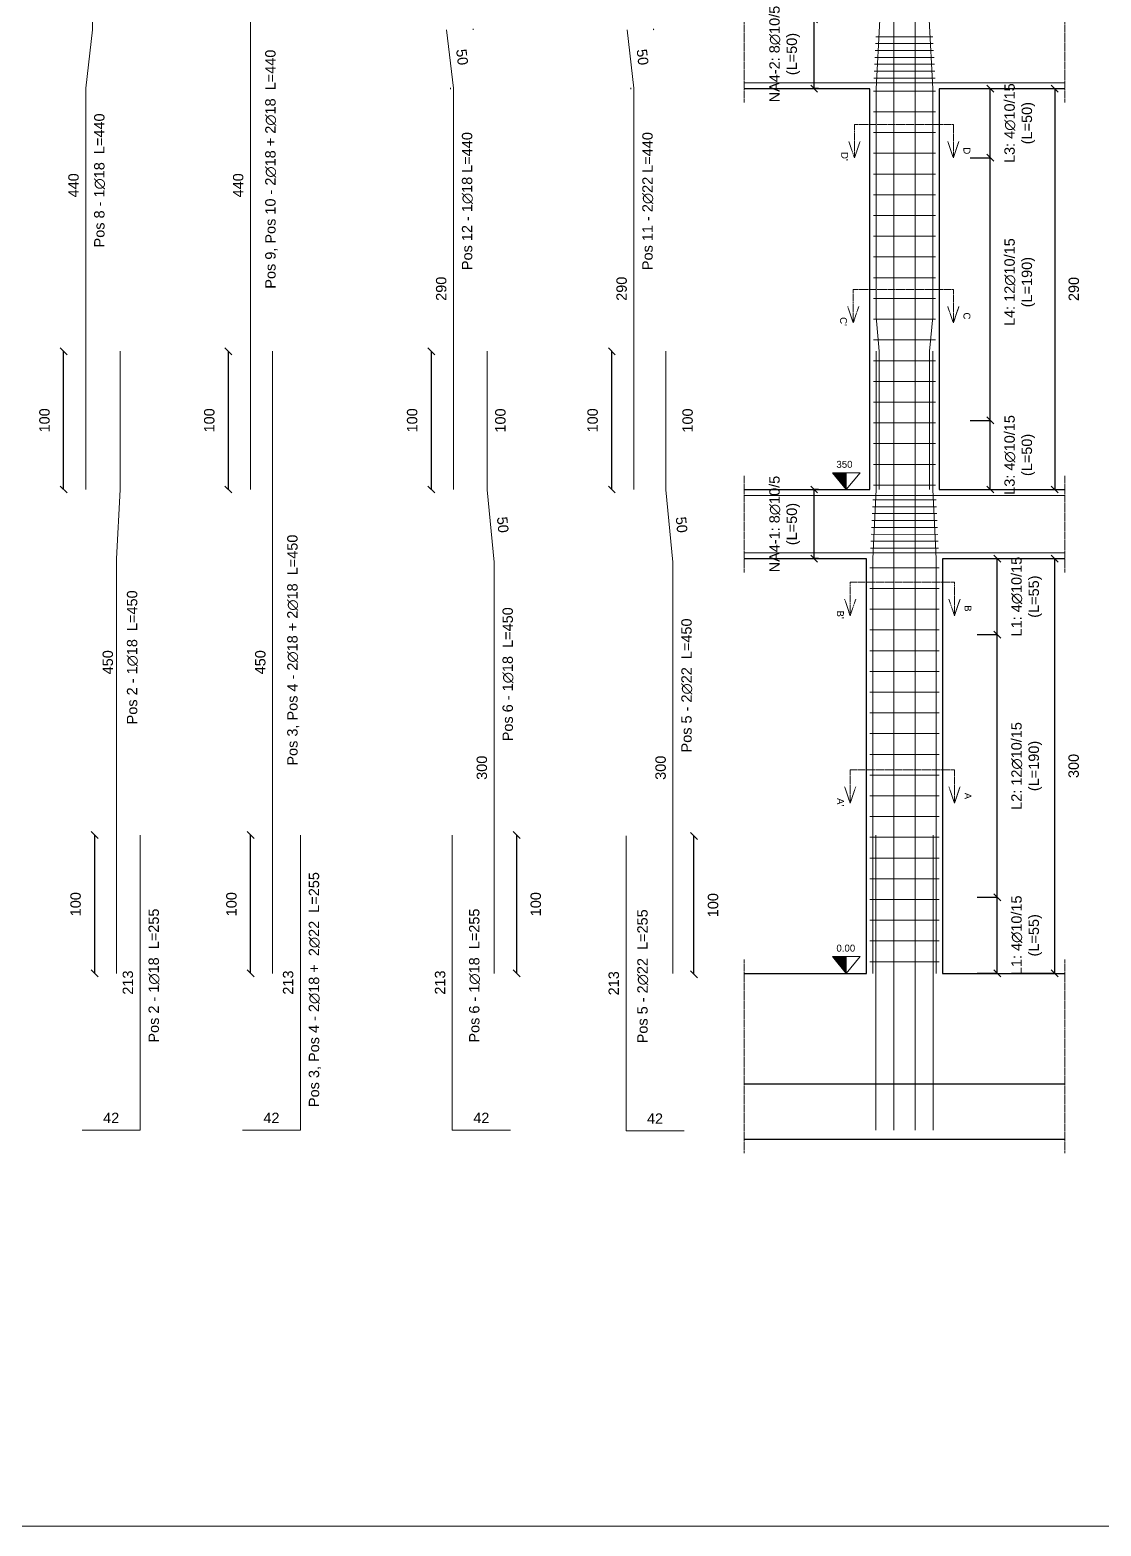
# Model space of a CAD drawing. Header units: millimetres. Extents: x -455371 to 117772, y -78417 to 116564.
# Drawn here: x -325054 to -317307, y 47891 to 58713 of the extents above; entities that cross this region are included whole.
import ezdxf

# ---------------------------------------------------------------- set-up
doc = ezdxf.new("R2010")
doc.units = ezdxf.units.MM
doc.linetypes.add('ACAD_ISO02W100', pattern=[15, 12, -3])
doc.layers.get('0').update_dxf_attribs({"color": 255})
for name, color, linetype, lineweight in [('armature', 5, 'Continuous', 18), ('Cls', 7, 'Continuous', 25), ('quote', 5, 'Continuous', 15), ('Scritte', 7, 'Continuous', 15), ('staffe', 10, 'Continuous', 15), ('tratteggio 1 a 50', 230, 'ACAD_ISO02W100', 15)]:
    doc.layers.add(name, color=color, linetype=linetype, lineweight=lineweight)
doc.layers.add('RETINI', color=253, linetype='Continuous')
doc.styles.get("Standard").update_dxf_attribs({"font": 'arial.ttf'})
doc.dimstyles.new('per distinte 1 a 50', dxfattribs={"dimtxt": 75, "dimasz": 150, "dimexe": 0.18, "dimexo": 250, "dimgap": 50, "dimtad": 1, "dimdec": 0, "dimlfac": 0.1, "dimzin": 0, "dimdsep": 46, "dimtxsty": 'Standard', "dimblk": 'NONE', "dimcen": 0, "dimse1": 1, "dimse2": 1, "dimsd1": 1, "dimsd2": 1, "dimadec": 0, "dimazin": 0, "dimtfac": 1, "dimtdec": 0, "dimtix": 1, "dimtofl": 0, "dimtmove": 0, "dimatfit": 3, "dimldrblk": 'NONE', "dimfxl": 250, "dimfxlon": 1, "dimtolj": 1, "dimtzin": 0, "dimarcsym": 2})
doc.dimstyles.new('scala1 a 50', dxfattribs={"dimtxt": 75, "dimasz": 50, "dimexe": 0.18, "dimexo": 250, "dimgap": 100, "dimtad": 2, "dimdec": 0, "dimlfac": 0.1, "dimzin": 0, "dimdsep": 46, "dimtxsty": 'Standard', "dimblk": 'OBLIQUE', "dimcen": -100, "dimadec": 0, "dimazin": 0, "dimtfac": 1, "dimtdec": 0, "dimtofl": 0, "dimtmove": 0, "dimatfit": 3, "dimfxl": 250, "dimfxlon": 1, "dimtolj": 1, "dimtzin": 0, "dimarcsym": 0})

# ---------------------------------------------------------------- blocks, each defined once
blk = doc.blocks.new('*D1592')
at = {"layer": 'Defpoints', "color": 0, "transparency": 16777216}
for p in [(-321999, 50756), (-321999, 50756), (-321579, 50756)]:
    blk.add_point(p, dxfattribs=at)
at = {"layer": 'quote', "color": 0, "transparency": 16777216, "insert": (-321789, 50843), "char_height": 75, "attachment_point": 5}
blk.add_mtext('\\A1;42', dxfattribs=at)
blk = doc.blocks.new('_None')
blk = doc.blocks.new('*D1559')
at = {"layer": 'Defpoints', "color": 0, "transparency": 16777216}
for p in [(-321696, 54864), (-321697, 51889), (-321697, 51889)]:
    blk.add_point(p, dxfattribs=at)
at = {"layer": 'quote', "color": 0, "transparency": 16777216, "insert": (-321785, 53376), "char_height": 75, "attachment_point": 5, "rotation": 90}
blk.add_mtext('\\A1;300', dxfattribs=at)
blk = doc.blocks.new('*D1593')
at = {"layer": 'Defpoints', "color": 0, "transparency": 16777216}
for p in [(-321747, 55387), (-321747, 55387), (-321696, 54864)]:
    blk.add_point(p, dxfattribs=at)
at = {"layer": 'quote', "color": 0, "transparency": 16777216, "insert": (-321634, 55134), "char_height": 75, "attachment_point": 5, "rotation": 275.5541}
blk.add_mtext('\\A1;50', dxfattribs=at)
blk = doc.blocks.new('*D1561')
at = {"layer": 'Defpoints', "color": 0, "transparency": 16777216}
for p in [(-321747, 56389), (-321563, 56389), (-321747, 55387)]:
    blk.add_point(p, dxfattribs=at)
at = {"layer": 'quote', "color": 0, "transparency": 16777216, "insert": (-321651, 55888), "char_height": 75, "attachment_point": 5, "rotation": 90}
blk.add_mtext('\\A1;100', dxfattribs=at)
blk = doc.blocks.new('*D1563')
at = {"layer": 'Defpoints', "color": 0, "transparency": 16777216}
for p in [(-321990, 58293), (-321990, 55389), (-321990, 55389)]:
    blk.add_point(p, dxfattribs=at)
at = {"layer": 'quote', "color": 0, "transparency": 16777216, "insert": (-322079, 56841), "char_height": 75, "attachment_point": 5, "rotation": 90}
blk.add_mtext('\\A1;290', dxfattribs=at)
blk = doc.blocks.new('*D1594')
at = {"layer": 'Defpoints', "color": 0, "transparency": 16777216}
for p in [(-322041, 58722), (-322040, 58722), (-321990, 58293)]:
    blk.add_point(p, dxfattribs=at)
at = {"layer": 'quote', "color": 0, "transparency": 16777216, "insert": (-321928, 58517), "char_height": 75, "attachment_point": 5, "rotation": 276.6072}
blk.add_mtext('\\A1;50', dxfattribs=at)
blk = doc.blocks.new('*D1567')
at = {"layer": 'Defpoints', "color": 0, "transparency": 16777216}
for p in [(-324401, 56389), (-324426, 51889), (-324401, 51889)]:
    blk.add_point(p, dxfattribs=at)
at = {"layer": 'quote', "color": 0, "transparency": 16777216, "insert": (-324490, 54139), "char_height": 75, "attachment_point": 5, "rotation": 90}
blk.add_mtext('\\A1;450', dxfattribs=at)
blk = doc.blocks.new('*D1569')
at = {"layer": 'Defpoints', "color": 0, "transparency": 16777216}
for p in [(-323299, 56389), (-323299, 51889), (-323299, 51889)]:
    blk.add_point(p, dxfattribs=at)
at = {"layer": 'quote', "color": 0, "transparency": 16777216, "insert": (-323387, 54139), "char_height": 75, "attachment_point": 5, "rotation": 90}
blk.add_mtext('\\A1;450', dxfattribs=at)
blk = doc.blocks.new('*D1599')
at = {"layer": 'Defpoints', "color": 0, "transparency": 16777216}
for p in [(-324256, 52889), (-324256, 50756), (-324256, 50756)]:
    blk.add_point(p, dxfattribs=at)
at = {"layer": 'quote', "color": 0, "transparency": 16777216, "insert": (-324345, 51822), "char_height": 75, "attachment_point": 5, "rotation": 90}
blk.add_mtext('\\A1;213', dxfattribs=at)
blk = doc.blocks.new('*D1600')
at = {"layer": 'Defpoints', "color": 0, "transparency": 16777216}
for p in [(-324676, 50756), (-324256, 50756), (-324256, 50756)]:
    blk.add_point(p, dxfattribs=at)
at = {"layer": 'quote', "color": 0, "transparency": 16777216, "insert": (-324466, 50843), "char_height": 75, "attachment_point": 5}
blk.add_mtext('\\A1;42', dxfattribs=at)
blk = doc.blocks.new('*D1601')
at = {"layer": 'Defpoints', "color": 0, "transparency": 16777216}
for p in [(-323097, 52889), (-323097, 50756), (-323097, 50756)]:
    blk.add_point(p, dxfattribs=at)
at = {"layer": 'quote', "color": 0, "transparency": 16777216, "insert": (-323186, 51822), "char_height": 75, "attachment_point": 5, "rotation": 90}
blk.add_mtext('\\A1;213', dxfattribs=at)
blk = doc.blocks.new('*D1602')
at = {"layer": 'Defpoints', "color": 0, "transparency": 16777216}
for p in [(-323517, 50756), (-323097, 50756), (-323097, 50756)]:
    blk.add_point(p, dxfattribs=at)
at = {"layer": 'quote', "color": 0, "transparency": 16777216, "insert": (-323307, 50843), "char_height": 75, "attachment_point": 5}
blk.add_mtext('\\A1;42', dxfattribs=at)
blk = doc.blocks.new('*D1568')
at = {"layer": 'Defpoints', "color": 0, "transparency": 16777216}
for p in [(-321999, 52889), (-321999, 50756), (-321999, 50756)]:
    blk.add_point(p, dxfattribs=at)
at = {"layer": 'quote', "color": 0, "transparency": 16777216, "insert": (-322087, 51822), "char_height": 75, "attachment_point": 5, "rotation": 90}
blk.add_mtext('\\A1;213', dxfattribs=at)
blk = doc.blocks.new('*D1573')
at = {"layer": 'Defpoints', "color": 0, "transparency": 16777216}
for p in [(-320403, 54864), (-320404, 51889), (-320404, 51889)]:
    blk.add_point(p, dxfattribs=at)
at = {"layer": 'quote', "color": 0, "transparency": 16777216, "insert": (-320492, 53376), "char_height": 75, "attachment_point": 5, "rotation": 90}
blk.add_mtext('\\A1;300', dxfattribs=at)
blk = doc.blocks.new('*D1603')
at = {"layer": 'Defpoints', "color": 0, "transparency": 16777216}
for p in [(-320454, 55387), (-320454, 55387), (-320403, 54864)]:
    blk.add_point(p, dxfattribs=at)
at = {"layer": 'quote', "color": 0, "transparency": 16777216, "insert": (-320341, 55134), "char_height": 75, "attachment_point": 5, "rotation": 275.5541}
blk.add_mtext('\\A1;50', dxfattribs=at)
blk = doc.blocks.new('*D1574')
at = {"layer": 'Defpoints', "color": 0, "transparency": 16777216}
for p in [(-320454, 56389), (-320209, 56389), (-320454, 55387)]:
    blk.add_point(p, dxfattribs=at)
at = {"layer": 'quote', "color": 0, "transparency": 16777216, "insert": (-320297, 55888), "char_height": 75, "attachment_point": 5, "rotation": 90}
blk.add_mtext('\\A1;100', dxfattribs=at)
blk = doc.blocks.new('*D1575')
at = {"layer": 'Defpoints', "color": 0, "transparency": 16777216}
for p in [(-320685, 58293), (-320685, 55389), (-320685, 55389)]:
    blk.add_point(p, dxfattribs=at)
at = {"layer": 'quote', "color": 0, "transparency": 16777216, "insert": (-320774, 56841), "char_height": 75, "attachment_point": 5, "rotation": 90}
blk.add_mtext('\\A1;290', dxfattribs=at)
blk = doc.blocks.new('*D1604')
at = {"layer": 'Defpoints', "color": 0, "transparency": 16777216}
for p in [(-320736, 58722), (-320735, 58722), (-320685, 58293)]:
    blk.add_point(p, dxfattribs=at)
at = {"layer": 'quote', "color": 0, "transparency": 16777216, "insert": (-320623, 58517), "char_height": 75, "attachment_point": 5, "rotation": 276.6072}
blk.add_mtext('\\A1;50', dxfattribs=at)
blk = doc.blocks.new('_Oblique')
at = {"color": 0, "linetype": 'ByBlock', "lineweight": -2}
blk.add_line((-0.5, -0.5), (0.5, 0.5), dxfattribs=at)
blk = doc.blocks.new('*D1578')
at = {"layer": 'Defpoints', "color": 0, "transparency": 16777216}
for p in [(-324585, 52889), (-324426, 52889), (-324426, 51889)]:
    blk.add_point(p, dxfattribs=at)
at = {"layer": 'quote', "color": 0, "lineweight": -2, "transparency": 16777216}
for p, q in [((-324585, 52889), (-324585, 52889)), ((-324585, 51889), (-324585, 52889)), ((-324585, 51889), (-324585, 51889))]:
    blk.add_line(p, q, dxfattribs=at)
at = {"layer": 'quote', "color": 0, "lineweight": -2, "transparency": 16777216, "xscale": 50, "yscale": 50, "zscale": 50}
for p, rotation in [((-324585, 52889), 90), ((-324585, 51889), 270)]:
    blk.add_blockref('_Oblique', p, dxfattribs=dict(at, rotation=rotation))
at = {"layer": 'quote', "color": 0, "transparency": 16777216, "insert": (-324723, 52389), "char_height": 75, "attachment_point": 5, "rotation": 90}
blk.add_mtext('\\A1;100', dxfattribs=at)
blk = doc.blocks.new('*D1579')
at = {"layer": 'Defpoints', "color": 0, "transparency": 16777216}
for p in [(-323458, 52889), (-323299, 52889), (-323299, 51889)]:
    blk.add_point(p, dxfattribs=at)
at = {"layer": 'quote', "color": 0, "lineweight": -2, "transparency": 16777216}
for p, q in [((-323458, 52889), (-323458, 52889)), ((-323458, 51889), (-323458, 52889)), ((-323458, 51889), (-323458, 51889))]:
    blk.add_line(p, q, dxfattribs=at)
at = {"layer": 'quote', "color": 0, "lineweight": -2, "transparency": 16777216, "xscale": 50, "yscale": 50, "zscale": 50}
for p, rotation in [((-323458, 52889), 90), ((-323458, 51889), 270)]:
    blk.add_blockref('_Oblique', p, dxfattribs=dict(at, rotation=rotation))
at = {"layer": 'quote', "color": 0, "transparency": 16777216, "insert": (-323596, 52389), "char_height": 75, "attachment_point": 5, "rotation": 90}
blk.add_mtext('\\A1;100', dxfattribs=at)
blk = doc.blocks.new('*D1580')
at = {"layer": 'Defpoints', "color": 0, "transparency": 16777216}
for p in [(-321697, 52889), (-321533, 52889), (-321697, 51889)]:
    blk.add_point(p, dxfattribs=at)
at = {"layer": 'quote', "color": 0, "lineweight": -2, "transparency": 16777216}
for p, q in [((-321533, 52889), (-321533, 52889)), ((-321533, 51889), (-321533, 52889)), ((-321533, 51889), (-321533, 51889))]:
    blk.add_line(p, q, dxfattribs=at)
at = {"layer": 'quote', "color": 0, "lineweight": -2, "transparency": 16777216, "xscale": 50, "yscale": 50, "zscale": 50}
for p, rotation in [((-321533, 52889), 90), ((-321533, 51889), 270)]:
    blk.add_blockref('_Oblique', p, dxfattribs=dict(at, rotation=rotation))
at = {"layer": 'quote', "color": 0, "transparency": 16777216, "insert": (-321395, 52389), "char_height": 75, "attachment_point": 5, "rotation": 90}
blk.add_mtext('\\A1;100', dxfattribs=at)
blk = doc.blocks.new('*D1572')
at = {"layer": 'Defpoints', "color": 0, "transparency": 16777216}
for p in [(-324650, 59789), (-324650, 55389), (-324650, 55389)]:
    blk.add_point(p, dxfattribs=at)
at = {"layer": 'quote', "color": 0, "transparency": 16777216, "insert": (-324738, 57589), "char_height": 75, "attachment_point": 5, "rotation": 90}
blk.add_mtext('\\A1;440', dxfattribs=at)
blk = doc.blocks.new('*D1581')
at = {"layer": 'Defpoints', "color": 0, "transparency": 16777216}
for p in [(-323458, 59789), (-323458, 55389), (-323458, 55389)]:
    blk.add_point(p, dxfattribs=at)
at = {"layer": 'quote', "color": 0, "transparency": 16777216, "insert": (-323547, 57589), "char_height": 75, "attachment_point": 5, "rotation": 90}
blk.add_mtext('\\A1;440', dxfattribs=at)
blk = doc.blocks.new('*D1582')
at = {"layer": 'Defpoints', "color": 0, "transparency": 16777216}
for p in [(-324810, 56389), (-324650, 56389), (-324650, 55389)]:
    blk.add_point(p, dxfattribs=at)
at = {"layer": 'quote', "color": 0, "lineweight": -2, "transparency": 16777216}
for p, q in [((-324810, 56389), (-324810, 56389)), ((-324810, 55389), (-324810, 56389)), ((-324810, 55389), (-324810, 55389))]:
    blk.add_line(p, q, dxfattribs=at)
at = {"layer": 'quote', "color": 0, "lineweight": -2, "transparency": 16777216, "xscale": 50, "yscale": 50, "zscale": 50}
for p, rotation in [((-324810, 56389), 90), ((-324810, 55389), 270)]:
    blk.add_blockref('_Oblique', p, dxfattribs=dict(at, rotation=rotation))
at = {"layer": 'quote', "color": 0, "transparency": 16777216, "insert": (-324948, 55889), "char_height": 75, "attachment_point": 5, "rotation": 90}
blk.add_mtext('\\A1;100', dxfattribs=at)
blk = doc.blocks.new('*D1583')
at = {"layer": 'Defpoints', "color": 0, "transparency": 16777216}
for p in [(-323618, 56389), (-323458, 56389), (-323458, 55389)]:
    blk.add_point(p, dxfattribs=at)
at = {"layer": 'quote', "color": 0, "lineweight": -2, "transparency": 16777216}
for p, q in [((-323618, 56389), (-323618, 56389)), ((-323618, 55389), (-323618, 56389)), ((-323618, 55389), (-323618, 55389))]:
    blk.add_line(p, q, dxfattribs=at)
at = {"layer": 'quote', "color": 0, "lineweight": -2, "transparency": 16777216, "xscale": 50, "yscale": 50, "zscale": 50}
for p, rotation in [((-323618, 56389), 90), ((-323618, 55389), 270)]:
    blk.add_blockref('_Oblique', p, dxfattribs=dict(at, rotation=rotation))
at = {"layer": 'quote', "color": 0, "transparency": 16777216, "insert": (-323756, 55889), "char_height": 75, "attachment_point": 5, "rotation": 90}
blk.add_mtext('\\A1;100', dxfattribs=at)
blk = doc.blocks.new('*D1584')
at = {"layer": 'Defpoints', "color": 0, "transparency": 16777216}
for p in [(-322150, 56389), (-321990, 56389), (-321990, 55389)]:
    blk.add_point(p, dxfattribs=at)
at = {"layer": 'quote', "color": 0, "lineweight": -2, "transparency": 16777216}
for p, q in [((-322150, 56389), (-322150, 56389)), ((-322150, 55389), (-322150, 56389)), ((-322150, 55389), (-322150, 55389))]:
    blk.add_line(p, q, dxfattribs=at)
at = {"layer": 'quote', "color": 0, "lineweight": -2, "transparency": 16777216, "xscale": 50, "yscale": 50, "zscale": 50}
for p, rotation in [((-322150, 56389), 90), ((-322150, 55389), 270)]:
    blk.add_blockref('_Oblique', p, dxfattribs=dict(at, rotation=rotation))
at = {"layer": 'quote', "color": 0, "transparency": 16777216, "insert": (-322289, 55889), "char_height": 75, "attachment_point": 5, "rotation": 90}
blk.add_mtext('\\A1;100', dxfattribs=at)
blk = doc.blocks.new('*D1585')
at = {"layer": 'Defpoints', "color": 0, "transparency": 16777216}
for p in [(-320845, 56389), (-320685, 56389), (-320685, 55389)]:
    blk.add_point(p, dxfattribs=at)
at = {"layer": 'quote', "color": 0, "lineweight": -2, "transparency": 16777216}
for p, q in [((-320845, 56389), (-320845, 56389)), ((-320845, 55389), (-320845, 56389)), ((-320845, 55389), (-320845, 55389))]:
    blk.add_line(p, q, dxfattribs=at)
at = {"layer": 'quote', "color": 0, "lineweight": -2, "transparency": 16777216, "xscale": 50, "yscale": 50, "zscale": 50}
for p, rotation in [((-320845, 56389), 90), ((-320845, 55389), 270)]:
    blk.add_blockref('_Oblique', p, dxfattribs=dict(at, rotation=rotation))
at = {"layer": 'quote', "color": 0, "transparency": 16777216, "insert": (-320984, 55889), "char_height": 75, "attachment_point": 5, "rotation": 90}
blk.add_mtext('\\A1;100', dxfattribs=at)
blk = doc.blocks.new('*D1655')
at = {"layer": 'Defpoints', "color": 0, "transparency": 16777216}
for p in [(-318504, 58289), (-318504, 55389), (-317642, 55389)]:
    blk.add_point(p, dxfattribs=at)
at = {"layer": 'quote', "color": 0, "lineweight": -2, "transparency": 16777216}
for p, q in [((-317892, 58289), (-317642, 58289)), ((-317642, 58289), (-317642, 55389)), ((-317892, 55389), (-317642, 55389))]:
    blk.add_line(p, q, dxfattribs=at)
at = {"layer": 'quote', "color": 0, "lineweight": -2, "transparency": 16777216, "xscale": 50, "yscale": 50, "zscale": 50}
for p, rotation in [((-317642, 58289), 90), ((-317642, 55389), 270)]:
    blk.add_blockref('_Oblique', p, dxfattribs=dict(at, rotation=rotation))
at = {"layer": 'quote', "color": 0, "transparency": 16777216, "insert": (-317504, 56839), "char_height": 75, "attachment_point": 5, "rotation": 90}
blk.add_mtext('\\A1;290', dxfattribs=at)
blk = doc.blocks.new('*D1656')
at = {"layer": 'Defpoints', "color": 0, "transparency": 16777216}
for p in [(-318454, 54889), (-318454, 51889), (-317643, 51889)]:
    blk.add_point(p, dxfattribs=at)
at = {"layer": 'quote', "color": 0, "lineweight": -2, "transparency": 16777216}
for p, q in [((-317893, 54889), (-317643, 54889)), ((-317643, 54889), (-317643, 51889)), ((-317893, 51889), (-317643, 51889))]:
    blk.add_line(p, q, dxfattribs=at)
at = {"layer": 'quote', "color": 0, "lineweight": -2, "transparency": 16777216, "xscale": 50, "yscale": 50, "zscale": 50}
for p, rotation in [((-317643, 54889), 90), ((-317643, 51889), 270)]:
    blk.add_blockref('_Oblique', p, dxfattribs=dict(at, rotation=rotation))
at = {"layer": 'quote', "color": 0, "transparency": 16777216, "insert": (-317505, 53389), "char_height": 75, "attachment_point": 5, "rotation": 90}
blk.add_mtext('\\A1;300', dxfattribs=at)
blk = doc.blocks.new('*D1727')
at = {"layer": 'Defpoints', "color": 0, "transparency": 16777216}
for p in [(-318454, 52439), (-318058, 52439), (-318454, 51889)]:
    blk.add_point(p, dxfattribs=at)
at = {"layer": 'quote', "color": 0, "lineweight": -2, "transparency": 16777216}
for p, q in [((-318204, 52439), (-318058, 52439)), ((-318058, 51889), (-318058, 52439)), ((-318204, 51889), (-318058, 51889))]:
    blk.add_line(p, q, dxfattribs=at)
at = {"layer": 'quote', "color": 0, "lineweight": -2, "transparency": 16777216, "xscale": 50, "yscale": 50, "zscale": 50}
for p, rotation in [((-318058, 52439), 90), ((-318058, 51889), 270)]:
    blk.add_blockref('_Oblique', p, dxfattribs=dict(at, rotation=rotation))
at = {"layer": 'quote', "color": 0, "transparency": 16777216, "insert": (-317845, 52164), "char_height": 75, "attachment_point": 5, "rotation": 90}
blk.add_mtext('\\A1;L1: {\\A0;4∅10/15} \\P(L=55)', dxfattribs=at)
blk = doc.blocks.new('*D1728')
at = {"layer": 'Defpoints', "color": 0, "transparency": 16777216}
for p in [(-318454, 54339), (-318058, 54339), (-318454, 52439)]:
    blk.add_point(p, dxfattribs=at)
at = {"layer": 'quote', "color": 0, "lineweight": -2, "transparency": 16777216}
for p, q in [((-318204, 54339), (-318058, 54339)), ((-318058, 52439), (-318058, 54339)), ((-318204, 52439), (-318058, 52439))]:
    blk.add_line(p, q, dxfattribs=at)
at = {"layer": 'quote', "color": 0, "lineweight": -2, "transparency": 16777216, "xscale": 50, "yscale": 50, "zscale": 50}
for p, rotation in [((-318058, 54339), 90), ((-318058, 52439), 270)]:
    blk.add_blockref('_Oblique', p, dxfattribs=dict(at, rotation=rotation))
at = {"layer": 'quote', "color": 0, "transparency": 16777216, "insert": (-317845, 53389), "char_height": 75, "attachment_point": 5, "rotation": 90}
blk.add_mtext('\\A1;L2: {\\A0;12∅10/15} \\P(L=190)', dxfattribs=at)
blk = doc.blocks.new('*D1729')
at = {"layer": 'Defpoints', "color": 0, "transparency": 16777216}
for p in [(-318454, 54889), (-318058, 54889), (-318454, 54339)]:
    blk.add_point(p, dxfattribs=at)
at = {"layer": 'quote', "color": 0, "lineweight": -2, "transparency": 16777216}
for p, q in [((-318204, 54889), (-318058, 54889)), ((-318058, 54339), (-318058, 54889)), ((-318204, 54339), (-318058, 54339))]:
    blk.add_line(p, q, dxfattribs=at)
at = {"layer": 'quote', "color": 0, "lineweight": -2, "transparency": 16777216, "xscale": 50, "yscale": 50, "zscale": 50}
for p, rotation in [((-318058, 54889), 90), ((-318058, 54339), 270)]:
    blk.add_blockref('_Oblique', p, dxfattribs=dict(at, rotation=rotation))
at = {"layer": 'quote', "color": 0, "transparency": 16777216, "insert": (-317845, 54614), "char_height": 75, "attachment_point": 5, "rotation": 90}
blk.add_mtext('\\A1;L1: {\\A0;4∅10/15} \\P(L=55)', dxfattribs=at)
blk = doc.blocks.new('*D1730')
at = {"layer": 'Defpoints', "color": 0, "transparency": 16777216}
for p in [(-318504, 55889), (-318108, 55889), (-318504, 55389)]:
    blk.add_point(p, dxfattribs=at)
at = {"layer": 'quote', "color": 0, "lineweight": -2, "transparency": 16777216}
for p, q in [((-318254, 55889), (-318108, 55889)), ((-318108, 55389), (-318108, 55889)), ((-318254, 55389), (-318108, 55389))]:
    blk.add_line(p, q, dxfattribs=at)
at = {"layer": 'quote', "color": 0, "lineweight": -2, "transparency": 16777216, "xscale": 50, "yscale": 50, "zscale": 50}
for p, rotation in [((-318108, 55889), 90), ((-318108, 55389), 270)]:
    blk.add_blockref('_Oblique', p, dxfattribs=dict(at, rotation=rotation))
at = {"layer": 'quote', "color": 0, "transparency": 16777216, "insert": (-317895, 55639), "char_height": 75, "attachment_point": 5, "rotation": 90}
blk.add_mtext('\\A1;L3: {\\A0;4∅10/15} \\P(L=50)', dxfattribs=at)
blk = doc.blocks.new('*D1731')
at = {"layer": 'Defpoints', "color": 0, "transparency": 16777216}
for p in [(-318504, 57789), (-318108, 57789), (-318504, 55889)]:
    blk.add_point(p, dxfattribs=at)
at = {"layer": 'quote', "color": 0, "lineweight": -2, "transparency": 16777216}
for p, q in [((-318254, 57789), (-318108, 57789)), ((-318108, 55889), (-318108, 57789)), ((-318254, 55889), (-318108, 55889))]:
    blk.add_line(p, q, dxfattribs=at)
at = {"layer": 'quote', "color": 0, "lineweight": -2, "transparency": 16777216, "xscale": 50, "yscale": 50, "zscale": 50}
for p, rotation in [((-318108, 57789), 90), ((-318108, 55889), 270)]:
    blk.add_blockref('_Oblique', p, dxfattribs=dict(at, rotation=rotation))
at = {"layer": 'quote', "color": 0, "transparency": 16777216, "insert": (-317895, 56889), "char_height": 75, "attachment_point": 5, "rotation": 90}
blk.add_mtext('\\A1;L4: {\\A0;12∅10/15} \\P(L=190)', dxfattribs=at)
blk = doc.blocks.new('*D1732')
at = {"layer": 'Defpoints', "color": 0, "transparency": 16777216}
for p in [(-318504, 58289), (-318108, 58289), (-318504, 57789)]:
    blk.add_point(p, dxfattribs=at)
at = {"layer": 'quote', "color": 0, "lineweight": -2, "transparency": 16777216}
for p, q in [((-318254, 58289), (-318108, 58289)), ((-318108, 57789), (-318108, 58289)), ((-318254, 57789), (-318108, 57789))]:
    blk.add_line(p, q, dxfattribs=at)
at = {"layer": 'quote', "color": 0, "lineweight": -2, "transparency": 16777216, "xscale": 50, "yscale": 50, "zscale": 50}
for p, rotation in [((-318108, 58289), 90), ((-318108, 57789), 270)]:
    blk.add_blockref('_Oblique', p, dxfattribs=dict(at, rotation=rotation))
at = {"layer": 'quote', "color": 0, "transparency": 16777216, "insert": (-317895, 58039), "char_height": 75, "attachment_point": 5, "rotation": 90}
blk.add_mtext('\\A1;L3: {\\A0;4∅10/15} \\P(L=50)', dxfattribs=at)
blk = doc.blocks.new('*D1967')
at = {"layer": 'Defpoints', "color": 0, "transparency": 16777216}
for p in [(-320743, 50750), (-320743, 50750), (-320323, 50750)]:
    blk.add_point(p, dxfattribs=at)
at = {"layer": 'quote', "color": 0, "transparency": 16777216, "insert": (-320533, 50838), "char_height": 75, "attachment_point": 5}
blk.add_mtext('\\A1;42', dxfattribs=at)
blk = doc.blocks.new('*D1966')
at = {"layer": 'Defpoints', "color": 0, "transparency": 16777216}
for p in [(-320743, 52883), (-320743, 50750), (-320743, 50750)]:
    blk.add_point(p, dxfattribs=at)
at = {"layer": 'quote', "color": 0, "transparency": 16777216, "insert": (-320831, 51817), "char_height": 75, "attachment_point": 5, "rotation": 90}
blk.add_mtext('\\A1;213', dxfattribs=at)
blk = doc.blocks.new('*D1965')
at = {"layer": 'Defpoints', "color": 0, "transparency": 16777216}
for p in [(-320404, 52882), (-320251, 52882), (-320404, 51882)]:
    blk.add_point(p, dxfattribs=at)
at = {"layer": 'quote', "color": 0, "lineweight": -2, "transparency": 16777216}
for p, q in [((-320251, 52882), (-320251, 52882)), ((-320251, 51882), (-320251, 52882)), ((-320251, 51882), (-320251, 51882))]:
    blk.add_line(p, q, dxfattribs=at)
at = {"layer": 'quote', "color": 0, "lineweight": -2, "transparency": 16777216, "xscale": 50, "yscale": 50, "zscale": 50}
for p, rotation in [((-320251, 52882), 90), ((-320251, 51882), 270)]:
    blk.add_blockref('_Oblique', p, dxfattribs=dict(at, rotation=rotation))
at = {"layer": 'quote', "color": 0, "transparency": 16777216, "insert": (-320113, 52382), "char_height": 75, "attachment_point": 5, "rotation": 90}
blk.add_mtext('\\A1;100', dxfattribs=at)
blk = doc.blocks.new('*U3082')
at = {"layer": 'staffe'}
blk.add_lwpolyline([(-250, 0), (250, 0)], dxfattribs=at)
blk = doc.blocks.new('*U3083')
at = {"layer": 'staffe', "color": 0, "linetype": 'ByBlock', "lineweight": -2, "transparency": 16777216}
for p in [(0, 0), (0, -150), (0, -300), (0, -450), (0, -600), (0, -750), (0, -900), (0, -1050), (0, -1200), (0, -1350), (0, -1500), (0, -1650), (0, -1800), (0, -1950), (0, -2100), (0, -2250), (0, -2400), (0, -2550), (0, -2700), (0, -2850)]:
    blk.add_blockref('*U3082', p, dxfattribs=at)
blk = doc.blocks.new('*U3084')
at = {"layer": 'staffe'}
blk.add_lwpolyline([(-225, 0), (225, 0)], dxfattribs=at)
blk = doc.blocks.new('*U3085')
at = {"layer": 'staffe', "color": 0, "linetype": 'ByBlock', "lineweight": -2, "transparency": 16777216}
for p in [(0, 0), (0, -150), (0, -300), (0, -450), (0, -600), (0, -750), (0, -900), (0, -1050), (0, -1200), (0, -1350), (0, -1500), (0, -1650), (0, -1800), (0, -1950), (0, -2100), (0, -2250), (0, -2400), (0, -2550), (0, -2700), (0, -2850)]:
    blk.add_blockref('*U3084', p, dxfattribs=at)
blk = doc.blocks.new('*D3137')
at = {"layer": 'Defpoints', "color": 0, "transparency": 16777216}
for p in [(-319382, 58789), (-319100, 58789), (-319100, 58289)]:
    blk.add_point(p, dxfattribs=at)
at = {"layer": 'quote', "color": 0, "lineweight": -2, "transparency": 16777216}
for p, q in [((-319350, 58789), (-319382, 58789)), ((-319382, 58289), (-319382, 58789)), ((-319350, 58289), (-319382, 58289))]:
    blk.add_line(p, q, dxfattribs=at)
at = {"layer": 'quote', "color": 0, "lineweight": -2, "transparency": 16777216, "xscale": 50, "yscale": 50, "zscale": 50}
for p, rotation in [((-319382, 58789), 90), ((-319382, 58289), 270)]:
    blk.add_blockref('_Oblique', p, dxfattribs=dict(at, rotation=rotation))
at = {"layer": 'quote', "color": 0, "transparency": 16777216, "insert": (-319595, 58539), "char_height": 75, "attachment_point": 5, "rotation": 90}
blk.add_mtext('\\A1;NA4-2: {\\A0;8∅10/5} \\P(L=50)', dxfattribs=at)
blk = doc.blocks.new('*D3138')
at = {"layer": 'Defpoints', "color": 0, "transparency": 16777216}
for p in [(-319382, 55389), (-319100, 55389), (-319100, 54889)]:
    blk.add_point(p, dxfattribs=at)
at = {"layer": 'quote', "color": 0, "lineweight": -2, "transparency": 16777216}
for p, q in [((-319350, 55389), (-319382, 55389)), ((-319382, 54889), (-319382, 55389)), ((-319350, 54889), (-319382, 54889))]:
    blk.add_line(p, q, dxfattribs=at)
at = {"layer": 'quote', "color": 0, "lineweight": -2, "transparency": 16777216, "xscale": 50, "yscale": 50, "zscale": 50}
for p, rotation in [((-319382, 55389), 90), ((-319382, 54889), 270)]:
    blk.add_blockref('_Oblique', p, dxfattribs=dict(at, rotation=rotation))
at = {"layer": 'quote', "color": 0, "transparency": 16777216, "insert": (-319595, 55139), "char_height": 75, "attachment_point": 5, "rotation": 90}
blk.add_mtext('\\A1;NA4-1: {\\A0;8∅10/5} \\P(L=50)', dxfattribs=at)

msp = doc.modelspace()

# ---------------------------------------------------------------- hatches: boundary and pattern name
at = {"layer": 'RETINI'}
h = msp.add_hatch(color=256, dxfattribs=at)
h.dxf.hatch_style = 1
h.paths.add_polyline_path([(-319250.3, 55509.9), (-319150.3, 55388.5), (-319150.3, 55509.9)])
h = msp.add_hatch(color=256, dxfattribs=at)
h.dxf.hatch_style = 1
h.paths.add_polyline_path([(-319250.3, 52009.9), (-319150.3, 51888.5), (-319150.3, 52009.9)])

# ---------------------------------------------------------------- linework, layer by layer
at = {"layer": 'armature'}
for p, q in [((-321990.4, 58292.6), (-322039.7, 58713.5)), ((-320685.4, 58292.6), (-320734.6, 58713.5)), ((-321990.1, 56638.5), (-321990.1, 58285.5)), ((-320685, 56638.5), (-320685, 58285.5)), ((-323299.2, 56388.5), (-323299.2, 51888.5)), ((-321747, 55387.5), (-321747, 56388.5)), ((-320454, 55387.5), (-320454, 56388.5)), ((-321747, 55387.5), (-321696, 54863.5)), ((-320454, 55387.5), (-320403.1, 54863.5)), ((-321696, 54863.5), (-321697, 51888.5)), ((-320403.1, 54863.5), (-320404.1, 51888.5)), ((-324256.3, 50755.5), (-324256.3, 52888.5)), ((-323097.3, 50755.5), (-323097.3, 52888.5)), ((-321999.1, 50755.5), (-321999.1, 52888.5)), ((-320742.5, 50750.2), (-320742.5, 52883.2))]:
    msp.add_line(p, q, dxfattribs=at)
for points in [[(-318805.6, 65527.5), (-318805.6, 50755.5)], [(-318651.9, 65527.5), (-318651.9, 50755.5)], [(-324600.1, 59788.5), (-324600.6, 58713.5), (-324649.8, 58292.6), (-324649.8, 55388.5)], [(-323458.2, 59788.5), (-323458.2, 55388.5)], [(-318907.9, 58789.1), (-318932.9, 58288)], [(-318524.9, 58288), (-318549.9, 58789.1)], [(-321990.4, 58292.6), (-321990.4, 55388.5)], [(-320685.4, 58292.6), (-320685.4, 55388.5)], [(-319889.1, 58330.5), (-319889.1, 58330.5), (-319889.1, 58330.5), (-317568.2, 58330.5)], [(-318932.9, 56638.5), (-318932.9, 56638.5), (-318932.9, 56638.5), (-318932.9, 58288)], [(-318524.9, 56638.5), (-318524.9, 56638.5), (-318524.9, 56638.5), (-318524.9, 58288)], [(-318932.9, 56638.5), (-318910.9, 56388.5)], [(-318546.9, 56388.5), (-318524.9, 56638.5)], [(-324426.3, 51888.5), (-324426.3, 54888.5), (-324401.3, 55388.5), (-324401.3, 56388.5)], [(-318932.9, 56388.5), (-318932.9, 55388.5)], [(-318910.9, 55388.5), (-318910.9, 56388.5)], [(-318546.9, 55388.5), (-318546.9, 56388.5)], [(-318524.9, 56388.5), (-318524.9, 55388.5)], [(-319889.1, 55346.5), (-319889.1, 55346.5), (-319889.1, 55346.5), (-317568.2, 55346.5)], [(-318957.9, 54888.5), (-318932.9, 55388.5)], [(-318499.9, 54888.5), (-318524.9, 55388.5)], [(-319889.1, 54930.5), (-319889.1, 54930.5), (-319889.1, 54930.5), (-317568.2, 54930.5)], [(-318957.9, 51888.5), (-318957.9, 54888.5)], [(-318499.9, 51888.5), (-318499.9, 54888.5)], [(-318936.3, 52888.5), (-318936.3, 50755.5)], [(-318521.9, 52888.5), (-318521.9, 50755.5)], [(-324256.3, 50755.5), (-324676.3, 50755.5)], [(-323097.3, 50755.5), (-323517.3, 50755.5)], [(-321999.1, 50755.5), (-321579.1, 50755.5)], [(-320742.5, 50750.2), (-320322.5, 50750.2)]]:
    msp.add_lwpolyline(points, dxfattribs=at)
for centre, start, end in [((-321778.2, 58721.6), 180, 186.67007), ((-320473.1, 58721.6), 180, 186.67007), ((-322082.1, 58285.4), 0, 6.66249), ((-322060.1, 58285.5), 360, 5.76912), ((-320777, 58285.4), 0, 6.66249), ((-320755, 58285.5), 360, 5.76912)]:
    msp.add_arc(centre, 70, start, end, dxfattribs=at)
at = {"layer": 'Cls'}
for points in [[(-319889.1, 55388.5), (-318978.9, 55388.5), (-318978.9, 56922.5), (-318978.9, 58288.5), (-319889.1, 58288.5)], [(-317568.2, 58288.5), (-318478.9, 58288.5), (-318478.9, 56922.5), (-318478.9, 55388.5), (-317568.2, 55388.5)], [(-319889.1, 51888.5), (-319003.9, 51888.5), (-319003.9, 54888.5), (-319889.1, 54888.5)], [(-317568.2, 54888.5), (-318453.9, 54888.5), (-318453.9, 51888.5), (-317568.2, 51888.5)], [(-319889.1, 51088.5), (-317568.2, 51088.5)], [(-319889.1, 50688.5), (-317568.2, 50688.5)]]:
    msp.add_lwpolyline(points, dxfattribs=at)
at = {"layer": 'quote'}
msp.add_lwpolyline([(-348520.9, 70223.3), (-296872.7, 70223.3), (-296872.7, 47890.5), (-348520.9, 47890.5)], close=True, dxfattribs=at)
for points in [[(-319150.3, 55388.5), (-319250.3, 55509.9), (-319050.3, 55509.9), (-319150.3, 55388.5)], [(-319150.3, 55388.5), (-319150.3, 55509.9)], [(-319150.3, 51888.5), (-319250.3, 52009.9), (-319050.3, 52009.9), (-319150.3, 51888.5)], [(-319150.3, 51888.5), (-319150.3, 52009.9)]]:
    msp.add_lwpolyline(points, dxfattribs=at)
at = {"layer": 'staffe'}
for points in [[(-318935.1, 58664.6), (-318522.7, 58664.6)], [(-318940.1, 58565.1), (-318517.7, 58564.5)], [(-318937.6, 58614.6), (-318520.2, 58614.6)], [(-318512.7, 58464.6), (-318945.1, 58464.6)], [(-318942.6, 58514.6), (-318515.2, 58514.6)], [(-318950.1, 58364.6), (-318507.7, 58364.6)], [(-318947.6, 58415.1), (-318510.2, 58414.5)], [(-318500.4, 55314.6), (-318957.4, 55314.6)], [(-318962.6, 55214.6), (-318495.2, 55214.6)], [(-318960.1, 55264.6), (-318497.7, 55264.6)], [(-318967.6, 55114.6), (-318490.2, 55114.6)], [(-318492.7, 55164.6), (-318965.1, 55164.6)], [(-318972.6, 55015.1), (-318485.2, 55014.6)], [(-318970.1, 55065.1), (-318487.7, 55064.5)], [(-318975.1, 54964.6), (-318482.7, 54964.6)]]:
    msp.add_lwpolyline(points, dxfattribs=at)
at = {"layer": 'tratteggio 1 a 50'}
for p, q in [((-318375.4, 58029.7), (-319090.4, 58029.7)), ((-319090.4, 58029.7), (-319090.4, 57787.9)), ((-318375.4, 57787.9), (-318375.4, 58029.7)), ((-319090.4, 57787.9), (-319130.8, 57907.4)), ((-319130.8, 57907.4), (-319130.8, 57907.4)), ((-319050, 57907.4), (-319090.4, 57787.9)), ((-319050, 57907.4), (-319050, 57907.4)), ((-318415.8, 57907.4), (-318415.8, 57907.4)), ((-318415.8, 57907.4), (-318375.4, 57787.9)), ((-318375.4, 56835.3), (-319099.2, 56835.3)), ((-319099.2, 56835.3), (-319099.2, 56593.4)), ((-318375.4, 56593.4), (-318375.4, 56835.3)), ((-319099.2, 56593.4), (-319139.6, 56713)), ((-319139.6, 56713), (-319139.6, 56713)), ((-319058.8, 56713), (-319099.2, 56593.4)), ((-319058.8, 56713), (-319058.8, 56713)), ((-318415.8, 56713), (-318415.8, 56713)), ((-318415.8, 56713), (-318375.4, 56593.4))]:
    msp.add_line(p, q, dxfattribs=at)
for points in [[(-319889.1, 58888.5), (-319889.1, 58188.5)], [(-317568.2, 58888.5), (-317568.2, 58188.5)], [(-319889.1, 55488.5), (-319889.1, 54788.5)], [(-317568.2, 55488.5), (-317568.2, 54788.5)], [(-318407.8, 54595.7), (-318407.8, 54595.7), (-318367.4, 54476.1), (-318367.4, 54717.9), (-319121.4, 54717.9), (-319121.4, 54476.1)], [(-319081, 54595.7), (-319081, 54595.7), (-319121.4, 54476.1), (-319161.7, 54595.7), (-319161.7, 54595.7)], [(-318407.8, 53238.8), (-318407.8, 53238.8), (-318367.4, 53119.2), (-318367.4, 53361.1), (-319121.4, 53361.1), (-319121.4, 53119.2)], [(-319081, 53238.8), (-319081, 53238.8), (-319121.4, 53119.2), (-319161.7, 53238.8), (-319161.7, 53238.8)], [(-319889.1, 51988.5), (-319889.1, 50588.5)], [(-317568.2, 51988.5), (-317568.2, 50588.5)]]:
    msp.add_lwpolyline(points, dxfattribs=at)
for points in [[(-318375.4, 57787.9), (-318335, 57907.4), (-318335, 57907.4), (-318335, 57907.4)], [(-318375.4, 56593.4), (-318335, 56713), (-318335, 56713), (-318335, 56713)], [(-318367.4, 54476.1), (-318327.1, 54595.7), (-318327.1, 54595.7), (-318327.1, 54595.7)], [(-318367.4, 53119.2), (-318327.1, 53238.8), (-318327.1, 53238.8), (-318327.1, 53238.8)]]:
    msp.add_lwpolyline(points, close=True, dxfattribs=at)

# ---------------------------------------------------------------- block references
at = {"layer": 'staffe'}
for name, p in [('*U3085', (-318728.9, 58270.9)), ('*U3083', (-318728.9, 54823))]:
    msp.add_blockref(name, p, dxfattribs=at)

# ---------------------------------------------------------------- texts
at = {"layer": 'Cls'}
for s, p in [("D'", (-319186.1, 57830.6)), ("C'", (-319194.9, 56636.1))]:
    msp.add_text(s, height=50, rotation=270, dxfattribs=at).set_placement(p)
at = {"layer": 'Scritte'}
for s, width, heights, insert, char_height, attachment_point, rotation in [('Pos 9, Pos 10 - 2∅18 + 2∅18  L=440', 1872.833, [92.6], (-323263.1, 56841.6), 75, 7, 90), ('Pos 8 - 1∅18  L=440', 995.998, [0], (-324589.3, 57139.9), 75, 1, 90), ('Pos 12 - 1∅18 L=440 ', 1136.46, [0], (-321929.6, 56975.8), 75, 1, 90), ('Pos 11 - 2∅22 L=440 ', 1136.46, [0], (-320624.9, 56975.8), 75, 1, 90), ('D', 371.945, [0], (-318252.3, 57864), 50, 1, 270), ('C', 371.945, [0], (-318252.3, 56669.5), 50, 1, 270), ('Pos 3, Pos 4 - 2∅18 + 2∅18  L=450', 1872.833, [92.6], (-323104, 53391.6), 75, 7, 90), ('Pos 2 - 1∅18  L=450', 995.998, [0], (-324272.3, 53689.9), 75, 7, 90), ('Pos 6 - 1∅18  L=450', 1064.029, [0], (-321635.8, 53567.6), 75, 1, 90), ('Pos 5 - 2∅22  L=450', 1056.376, [0], (-320342.8, 53486.7), 75, 1, 90), ("B'", 371.945, [0], (-319167.1, 54513.7), 50, 1, 270), ('B', 371.945, [0], (-318244.4, 54552.2), 50, 1, 270), ("A'", 371.945, [0], (-319167.1, 53156.8), 50, 1, 270), ('A', 371.945, [0], (-318244.4, 53195.3), 50, 1, 270), ('Pos 3, Pos 4 - 2∅18 +  2∅22  L=255', 1724.078, [0], (-323036.8, 50921.4), 75, 1, 90), ('Pos 2 - 1∅18  L=255', 1174.173, [0], (-324195.8, 51388), 75, 1, 90), ('Pos 6 - 1∅18  L=255', 1174.173, [80.8], (-321797.9, 51388), 75, 7, 90), ('Pos 5 - 2∅22  L=255', 1174.173, [80.8], (-320581.4, 51382.7), 75, 7, 90)]:
    msp.add_mtext_dynamic_manual_height_columns(s, width=width, gutter_width=12.5, heights=heights, dxfattribs=dict(at, insert=insert, char_height=char_height, attachment_point=attachment_point, rotation=rotation))
at = {"layer": 'Scritte', "char_height": 50, "attachment_point": 1}
for s, insert in [('350', (-319221, 55596.1)), ('0.00', (-319221, 52096.1))]:
    msp.add_mtext_dynamic_manual_height_columns(s, width=147.198, gutter_width=12.5, heights=[0], dxfattribs=dict(at, insert=insert))

# ---------------------------------------------------------------- dimensions: what is measured, and where the dimension line sits
at = {"layer": 'quote'}
for base, p1, p2, angle, dimstyle, picture, middle in [((-324649.8, 55388.5), (-324649.8, 59788.5), (-324649.8, 55388.5), 90, 'per distinte 1 a 50', '*D1572', (-324738.1, 57588.5)), ((-323458.2, 55388.5), (-323458.2, 59788.5), (-323458.2, 55388.5), 90, 'per distinte 1 a 50', '*D1581', (-323546.5, 57588.5)), ((-321990.4, 55388.5), (-321990.4, 58292.6), (-321990.4, 55388.5), 90, 'per distinte 1 a 50', '*D1563', (-322078.7, 56840.5)), ((-320685.4, 55388.5), (-320685.4, 58292.6), (-320685.4, 55388.5), 90, 'per distinte 1 a 50', '*D1575', (-320773.7, 56840.5)), ((-317642.4, 55388.5), (-318503.9, 58288.5), (-318503.9, 55388.5), 90, 'scala1 a 50', '*D1655', (-317504.1, 56838.5)), ((-324809.6, 56388.5), (-324649.8, 55388.5), (-324649.8, 56388.5), 90, 'scala1 a 50', '*D1582', (-324947.9, 55888.5)), ((-324401.3, 51888.5), (-324401.3, 56388.5), (-324426.3, 51888.5), 90, 'per distinte 1 a 50', '*D1567', (-324489.6, 54138.5)), ((-323618.1, 56388.5), (-323458.2, 55388.5), (-323458.2, 56388.5), 90, 'scala1 a 50', '*D1583', (-323756.4, 55888.5)), ((-323299.2, 51888.5), (-323299.2, 56388.5), (-323299.2, 51888.5), 90, 'per distinte 1 a 50', '*D1569', (-323387.5, 54138.5)), ((-322150.3, 56388.5), (-321990.4, 55388.5), (-321990.4, 56388.5), 90, 'scala1 a 50', '*D1584', (-322288.6, 55888.5)), ((-320845.2, 56388.5), (-320685.4, 55388.5), (-320685.4, 56388.5), 90, 'scala1 a 50', '*D1585', (-320983.5, 55888.5)), ((-317642.9, 51888.5), (-318453.9, 54888.5), (-318453.9, 51888.5), 90, 'scala1 a 50', '*D1656', (-317504.6, 53388.5)), ((-324585, 52888.5), (-324426.3, 51888.5), (-324426.3, 52888.5), 90, 'scala1 a 50', '*D1578', (-324723.3, 52388.5)), ((-324256.3, 50755.5), (-324256.3, 52888.5), (-324256.3, 50755.5), 90, 'per distinte 1 a 50', '*D1599', (-324344.6, 51822)), ((-323457.8, 52888.5), (-323299.2, 51888.5), (-323299.2, 52888.5), 90, 'scala1 a 50', '*D1579', (-323596.1, 52388.5)), ((-323097.3, 50755.5), (-323097.3, 52888.5), (-323097.3, 50755.5), 90, 'per distinte 1 a 50', '*D1601', (-323185.6, 51822)), ((-321999.1, 50755.5), (-321999.1, 52888.5), (-321999.1, 50755.5), 90, 'per distinte 1 a 50', '*D1568', (-322087.5, 51822)), ((-321533.5, 52888.5), (-321696.5, 51888.5), (-321696.7, 52888.5), 90, 'scala1 a 50', '*D1580', (-321395.2, 52388.5)), ((-320742.5, 50750.2), (-320742.5, 52883.2), (-320742.5, 50750.2), 90, 'per distinte 1 a 50', '*D1966', (-320830.9, 51816.7)), ((-320251.1, 52882.2), (-320403.7, 51882.2), (-320403.7, 52882.2), 90, 'scala1 a 50', '*D1965', (-320112.8, 52382.2)), ((-321999.1, 50755.5), (-321579.1, 50755.5), (-321999.1, 50755.5), 180, 'per distinte 1 a 50', '*D1592', (-321789.1, 50843.2)), ((-320742.5, 50750.2), (-320322.5, 50750.2), (-320742.5, 50750.2), 180, 'per distinte 1 a 50', '*D1967', (-320532.5, 50837.8))]:
    dim = msp.add_linear_dim(base=base, p1=p1, p2=p2, angle=angle, dimstyle=dimstyle, dxfattribs=at)
    dim.commit()
    dim.dimension.update_dxf_attribs({"geometry": picture, "text_midpoint": middle})
for base, p1, p2, angle, text, dimstyle, picture, middle, dimtype in [((-319382.2, 58788.5), (-319100.3, 58288.5), (-319100.3, 58788.5), 90, 'NA4-2: {\\A0;8∅10/5} \\P(L=<>)', 'scala1 a 50', '*D3137', (-319382.2, 58538.5), 161), ((-318108, 58288.5), (-318503.9, 57788.5), (-318503.9, 58288.5), 90, 'L3: {\\A0;4∅10/15} \\P(L=<>)', 'scala1 a 50', '*D1732', (-318108, 58038.5), 161), ((-318108, 57788.5), (-318503.9, 55888.5), (-318503.9, 57788.5), 90, 'L4: {\\A0;12∅10/15} \\P(L=<>)', 'scala1 a 50', '*D1731', (-318108, 56888.5), 161), ((-318108, 55888.5), (-318503.9, 55388.5), (-318503.9, 55888.5), 90, 'L3: {\\A0;4∅10/15} \\P(L=<>)', 'scala1 a 50', '*D1730', (-318108, 55638.5), 161), ((-319382.2, 55388.5), (-319100.3, 54888.5), (-319100.3, 55388.5), 90, 'NA4-1: {\\A0;8∅10/5} \\P(L=<>)', 'scala1 a 50', '*D3138', (-319382.2, 55138.5), 161), ((-321747, 55387.5), (-321696, 54863.5), (-321747, 55387.5), 95.55408, '50', 'per distinte 1 a 50', '*D1593', (-321721.5, 55125.5), 161), ((-320454, 55387.5), (-320403.1, 54863.5), (-320454, 55387.5), 95.55408, '50', 'per distinte 1 a 50', '*D1603', (-320428.5, 55125.5), 161), ((-318058, 54888.5), (-318453.9, 54338.5), (-318453.9, 54888.5), 90, 'L1: {\\A0;4∅10/15} \\P(L=<>)', 'scala1 a 50', '*D1729', (-318058, 54613.5), 161), ((-321696.5, 51888.5), (-321696, 54863.5), (-321697, 51888.5), 90, '300', 'per distinte 1 a 50', '*D1559', (-321696.5, 53376), 160), ((-320403.6, 51888.5), (-320403.1, 54863.5), (-320404.1, 51888.5), 90, '300', 'per distinte 1 a 50', '*D1573', (-320403.6, 53376), 160), ((-318058, 54338.5), (-318453.9, 52438.5), (-318453.9, 54338.5), 90, 'L2: {\\A0;12∅10/15} \\P(L=<>)', 'scala1 a 50', '*D1728', (-318058, 53388.5), 161), ((-318058, 52438.5), (-318453.9, 51888.5), (-318453.9, 52438.5), 90, 'L1: {\\A0;4∅10/15} \\P(L=<>)', 'scala1 a 50', '*D1727', (-318058, 52163.5), 161)]:
    dim = msp.add_linear_dim(base=base, p1=p1, p2=p2, angle=angle, text=text, dimstyle=dimstyle, dxfattribs=at)
    dim.commit()
    dim.dimension.update_dxf_attribs({"geometry": picture, "text_midpoint": middle, "dimtype": dimtype})
for p1, p2, picture, middle in [((-321990.4, 58292.6), (-322040.1, 58721.6), '*D1594', (-321928.1, 58517.2)), ((-320685.4, 58292.6), (-320735.1, 58721.6), '*D1604', (-320623, 58517.2))]:
    dim = msp.add_aligned_dim(p1=p1, p2=p2, distance=0.5, text='50', dimstyle='per distinte 1 a 50', dxfattribs=at)
    dim.commit()
    dim.dimension.update_dxf_attribs({"geometry": picture, "text_midpoint": middle})
for base, p1, p2, picture, middle in [((-321563, 56388.5), (-321747, 55387.5), (-321747, 56388.5), '*D1561', (-321563, 55888)), ((-320208.6, 56388.5), (-320454, 55387.5), (-320454, 56388.5), '*D1574', (-320208.6, 55888))]:
    dim = msp.add_linear_dim(base=base, p1=p1, p2=p2, angle=90, dimstyle='per distinte 1 a 50', dxfattribs=at)
    dim.commit()
    dim.dimension.update_dxf_attribs({"geometry": picture, "text_midpoint": middle, "dimtype": 161})
for base, p1, p2, picture, middle in [((-324256.3, 50755.5), (-324676.3, 50755.5), (-324256.3, 50755.5), '*D1600', (-324466.3, 50843.2)), ((-323097.3, 50755.5), (-323517.3, 50755.5), (-323097.3, 50755.5), '*D1602', (-323307.3, 50843.2))]:
    dim = msp.add_linear_dim(base=base, p1=p1, p2=p2, dimstyle='per distinte 1 a 50', dxfattribs=at)
    dim.commit()
    dim.dimension.update_dxf_attribs({"geometry": picture, "text_midpoint": middle})

doc.saveas('drawing.dxf')
